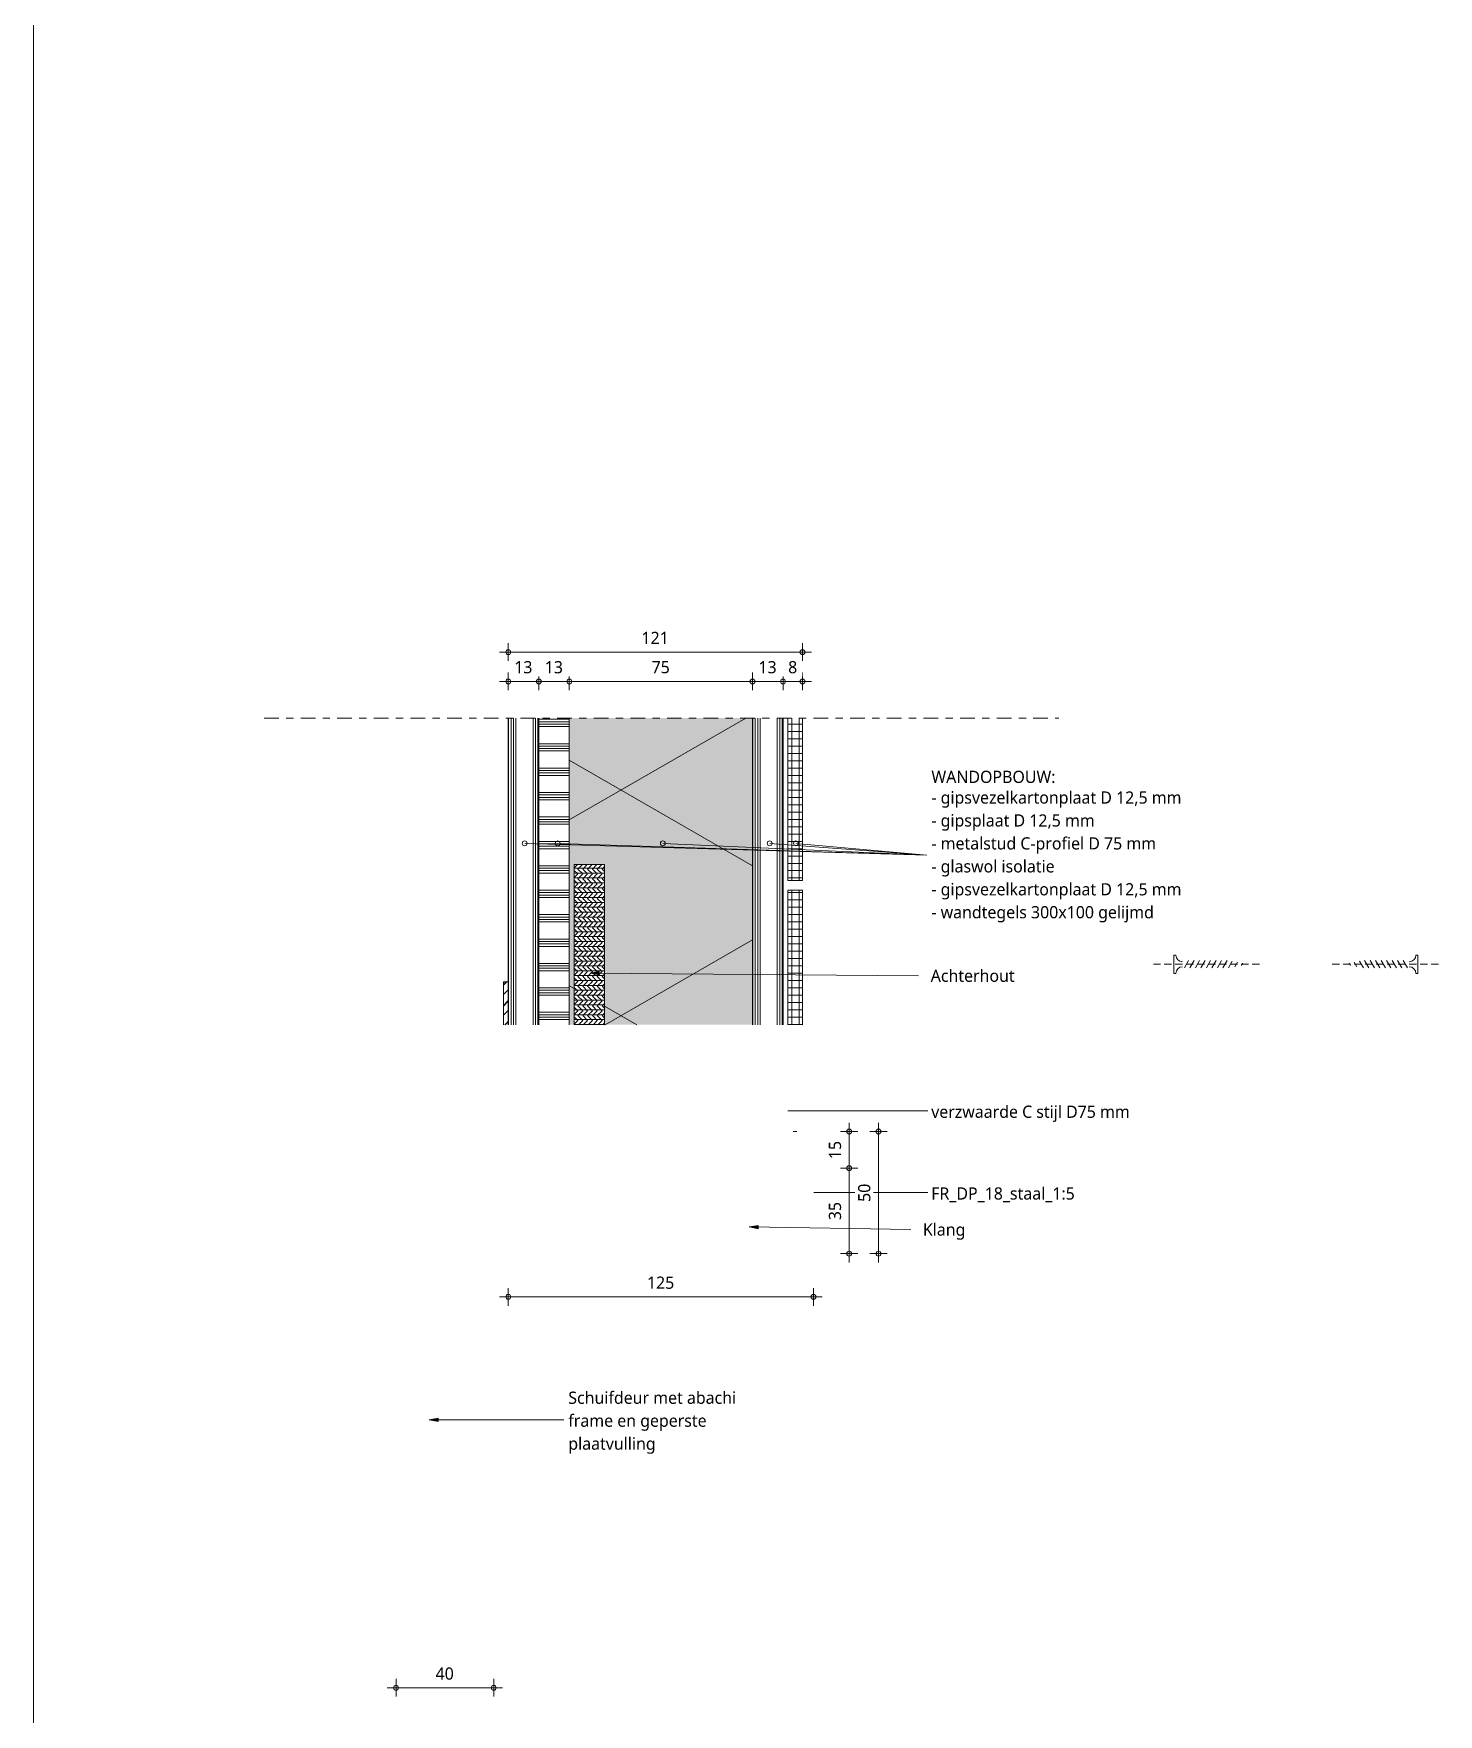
# Model space of a CAD drawing. Header units: millimetres. Extents: x 32900 to 38291, y -18988 to 4133.
# Drawn here: x 37280 to 37855, y 2069 to 2758 of the extents above; entities that cross this region are included whole.
import ezdxf

# ---------------------------------------------------------------- set-up
doc = ezdxf.new("R2010")
doc.units = ezdxf.units.MM
doc.linetypes.add('MV_center', pattern=[15, 6, -3, 3, -3])
doc.linetypes.add('MV_hidden_2', pattern=[4.5, 3, -1.5])
for name, color, linetype, lineweight in [('A-ANNO-DIMS', 211, 'Continuous', 13), ('A-ANNO-DIMS-2', 211, 'Continuous', 13), ('A-ANNO-IDEN', 131, 'Continuous', 18), ('A-ANNO-NOTE', 131, 'Continuous', 18), ('A-DETL', 90, 'Continuous', 13), ('A-DETL-GENF', 92, 'Continuous', 18), ('A-DETL-THIN', 151, 'Continuous', 18), ('G-ANNO-TEXT', 231, 'Continuous', 13)]:
    doc.layers.add(name, color=color, linetype=linetype, lineweight=lineweight)
doc.styles.add('Segoe UI', font='segoeui.ttf', dxfattribs={"height": 5})
doc.styles.add('Segoe UI_B', font='segoeui.ttf', dxfattribs={"height": 5})
doc.dimstyles.new('2_5_mm_3', dxfattribs={"dimscale": 304.8, "dimtxt": 5.23682, "dimasz": 0.006562, "dimexe": 0.011811, "dimexo": 0.0625, "dimgap": 0.005906, "dimtad": 1, "dimdec": 0, "dimzin": 0, "dimdsep": 46, "dimtxsty": 'Segoe UI', "dimblk1": 'DOTBLANK', "dimblk2": 'DOTBLANK', "dimsah": 1, "dimcen": 0.09, "dimdle": 0.011811, "dimazin": 0, "dimtfac": 1, "dimtdec": 4, "dimtix": 1, "dimtmove": 0, "dimatfit": 3, "dimfxl": 0.011811, "dimfxlon": 1, "dimtvp": 1, "dimtfill": 1, "dimtolj": 1, "dimtzin": 0, "dimarcsym": 2})
pattern_1 = [(90, (4, 0), (-10, 6e-16), []), (90, (5, 0), (-10, 6e-16), []), (90, (6, 0), (-10, 6e-16), []), (90, (7, 0), (-10, 6e-16), [])]

# ---------------------------------------------------------------- blocks, each defined once
blk = doc.blocks.new('42 isolatie - Type 1-V32-Details ziekenhuis Utiliteitsgebouw')
at = {"layer": 'A-DETL-GENF'}
blk.add_hatch(color=256, dxfattribs=at).paths.add_polyline_path([(47.49, 0.8), (173.11, 0.8), (173.11, 75.8), (47.49, 75.8), (47.49, 73.84), (113.11, 73.84), (113.11, 61.34), (47.49, 61.34)])
at = {"layer": 'A-DETL-GENF', "lineweight": 13}
h = blk.add_hatch(dxfattribs=at)
h.set_pattern_fill('FP_4', color=256, style=0, pattern_type=2)
h.set_pattern_definition([(60, (0, 0), (-69.282, 40), []), (120, (0, 0), (-69.282, -40), [])])
h.paths.add_polyline_path([(47.49, 0.8), (173.11, 0.8), (173.11, 75.8), (47.49, 75.8), (47.49, 73.84), (113.11, 73.84), (113.11, 61.34), (47.49, 61.34)])
at = {"layer": 'A-DETL-GENF'}
for p, q in [((173.11, 75.8), (47.49, 75.8)), ((173.11, 75.8), (47.49, 75.8)), ((47.49, 0.8), (173.11, 0.8)), ((47.49, 0.8), (173.11, 0.8))]:
    blk.add_line(p, q, dxfattribs=at)
blk = doc.blocks.new('NLRS_00_DI_maskeer - Type 1-4234889-Details ziekenhuis Utiliteitsgebouw')
at = {"layer": 'A-DETL-GENF', "linetype": 'MV_center'}
blk.add_line((225.5, 0), (-100, 0), dxfattribs=at)
blk = doc.blocks.new('DIMBLOCK620-Details ziekenhuis Utiliteitsgebouw')
at = {"layer": 'A-ANNO-DIMS-2'}
for p, q in [((37586.37, 2492.5), (37586.37, 2496.1)), ((37597.97, 2492.5), (37586.37, 2492.5)), ((37586.37, 2492.5), (37586.37, 2488.9)), ((37594.37, 2492.5), (37594.37, 2496.1)), ((37594.37, 2492.5), (37594.37, 2488.9))]:
    blk.add_line(p, q, dxfattribs=at)
for centre in [(37586.37, 2492.5), (37594.37, 2492.5)]:
    blk.add_circle(centre, 1, dxfattribs=at)
at = {"layer": 'A-ANNO-DIMS-2', "color": 0, "insert": (37588.47, 2500.83), "char_height": 5, "width": 4.5703, "attachment_point": 1, "line_spacing_factor": 1.142579, "style": 'Segoe UI', "bg_fill": 3, "box_fill_scale": 1.25, "bg_fill_color": 9, "bg_fill_true_color": 13158600, "bg_fill_transparency": 0}
blk.add_mtext('8', dxfattribs=at)
blk = doc.blocks.new('_DotBlank')
at = {"color": 0, "linetype": 'ByBlock', "lineweight": -2}
blk.add_line((-0.5, 0), (-1, 0), dxfattribs=at)
blk.add_circle((0, 0), 0.5, dxfattribs=at)
blk = doc.blocks.new('DIMBLOCK621-Details ziekenhuis Utiliteitsgebouw')
at = {"layer": 'A-ANNO-DIMS-2'}
for p, q in [((37573.87, 2492.5), (37573.87, 2496.1)), ((37586.37, 2492.5), (37573.87, 2492.5)), ((37573.87, 2492.5), (37573.87, 2488.9)), ((37586.37, 2492.5), (37586.37, 2496.1)), ((37586.37, 2492.5), (37586.37, 2488.9))]:
    blk.add_line(p, q, dxfattribs=at)
for centre in [(37573.87, 2492.5), (37586.37, 2492.5)]:
    blk.add_circle(centre, 1, dxfattribs=at)
at = {"layer": 'A-ANNO-DIMS-2', "color": 0, "insert": (37576.31, 2500.83), "char_height": 5, "width": 9.1406, "attachment_point": 1, "line_spacing_factor": 1.142579, "style": 'Segoe UI', "bg_fill": 3, "box_fill_scale": 1.25, "bg_fill_color": 9, "bg_fill_true_color": 13158600, "bg_fill_transparency": 0}
blk.add_mtext('13', dxfattribs=at)
blk = doc.blocks.new('DIMBLOCK622-Details ziekenhuis Utiliteitsgebouw')
at = {"layer": 'A-ANNO-DIMS-2'}
for p, q in [((37498.87, 2492.5), (37498.87, 2496.1)), ((37573.87, 2492.5), (37498.87, 2492.5)), ((37498.87, 2492.5), (37498.87, 2488.9)), ((37573.87, 2492.5), (37573.87, 2496.1)), ((37573.87, 2492.5), (37573.87, 2488.9))]:
    blk.add_line(p, q, dxfattribs=at)
for centre in [(37498.87, 2492.5), (37573.87, 2492.5)]:
    blk.add_circle(centre, 1, dxfattribs=at)
at = {"layer": 'A-ANNO-DIMS-2', "color": 0, "insert": (37532.56, 2500.83), "char_height": 5, "width": 9.1406, "attachment_point": 1, "line_spacing_factor": 1.142579, "style": 'Segoe UI', "bg_fill": 3, "box_fill_scale": 1.25, "bg_fill_color": 9, "bg_fill_true_color": 13158600, "bg_fill_transparency": 0}
blk.add_mtext('75', dxfattribs=at)
blk = doc.blocks.new('DIMBLOCK623-Details ziekenhuis Utiliteitsgebouw')
at = {"layer": 'A-ANNO-DIMS-2'}
for p, q in [((37486.37, 2492.5), (37486.37, 2496.1)), ((37498.87, 2492.5), (37486.37, 2492.5)), ((37486.37, 2492.5), (37486.37, 2488.9)), ((37498.87, 2492.5), (37498.87, 2496.1)), ((37498.87, 2492.5), (37498.87, 2488.9))]:
    blk.add_line(p, q, dxfattribs=at)
for centre in [(37486.37, 2492.5), (37498.87, 2492.5)]:
    blk.add_circle(centre, 1, dxfattribs=at)
at = {"layer": 'A-ANNO-DIMS-2', "color": 0, "insert": (37488.81, 2500.83), "char_height": 5, "width": 9.1406, "attachment_point": 1, "line_spacing_factor": 1.142579, "style": 'Segoe UI', "bg_fill": 3, "box_fill_scale": 1.25, "bg_fill_color": 9, "bg_fill_true_color": 13158600, "bg_fill_transparency": 0}
blk.add_mtext('13', dxfattribs=at)
blk = doc.blocks.new('DIMBLOCK624-Details ziekenhuis Utiliteitsgebouw')
at = {"layer": 'A-ANNO-DIMS-2'}
for p, q in [((37486.37, 2492.5), (37470.27, 2492.5)), ((37473.87, 2492.5), (37473.87, 2496.1)), ((37473.87, 2492.5), (37473.87, 2488.9)), ((37486.37, 2492.5), (37486.37, 2496.1)), ((37486.37, 2492.5), (37486.37, 2488.9))]:
    blk.add_line(p, q, dxfattribs=at)
for centre in [(37473.87, 2492.5), (37486.37, 2492.5)]:
    blk.add_circle(centre, 1, dxfattribs=at)
at = {"layer": 'A-ANNO-DIMS-2', "color": 0, "insert": (37476.31, 2500.83), "char_height": 5, "width": 9.1406, "attachment_point": 1, "line_spacing_factor": 1.142579, "style": 'Segoe UI', "bg_fill": 3, "box_fill_scale": 1.25, "bg_fill_color": 9, "bg_fill_true_color": 13158600, "bg_fill_transparency": 0}
blk.add_mtext('13', dxfattribs=at)
blk = doc.blocks.new('DIMBLOCK625-Details ziekenhuis Utiliteitsgebouw')
at = {"layer": 'A-ANNO-DIMS-2'}
for p, q in [((37473.87, 2504.5), (37473.87, 2508.1)), ((37594.37, 2504.5), (37594.37, 2508.1)), ((37470.27, 2504.5), (37597.97, 2504.5)), ((37473.87, 2504.5), (37473.87, 2500.9)), ((37594.37, 2504.5), (37594.37, 2500.9))]:
    blk.add_line(p, q, dxfattribs=at)
for centre in [(37473.87, 2504.5), (37594.37, 2504.5)]:
    blk.add_circle(centre, 1, dxfattribs=at)
at = {"layer": 'A-ANNO-DIMS-2', "color": 0, "insert": (37528.41, 2512.83), "char_height": 5, "width": 13.7109, "attachment_point": 1, "line_spacing_factor": 1.142579, "style": 'Segoe UI', "bg_fill": 3, "box_fill_scale": 1.25, "bg_fill_color": 9, "bg_fill_true_color": 13158600, "bg_fill_transparency": 0}
blk.add_mtext('121', dxfattribs=at)
blk = doc.blocks.new('DIMBLOCK631-Details ziekenhuis Utiliteitsgebouw')
at = {"layer": 'A-ANNO-DIMS-2'}
for p, q in [((37424.31, 2080.38), (37471.51, 2080.38)), ((37427.91, 2080.38), (37427.91, 2083.98)), ((37427.91, 2080.38), (37427.91, 2076.78)), ((37467.91, 2080.38), (37467.91, 2083.98)), ((37467.91, 2080.38), (37467.91, 2076.78))]:
    blk.add_line(p, q, dxfattribs=at)
for centre in [(37427.91, 2080.38), (37467.91, 2080.38)]:
    blk.add_circle(centre, 1, dxfattribs=at)
at = {"layer": 'A-ANNO-DIMS-2', "color": 0, "insert": (37444.11, 2088.7), "char_height": 5, "width": 9.1406, "attachment_point": 1, "line_spacing_factor": 1.142579, "style": 'Segoe UI', "bg_fill": 3, "box_fill_scale": 1.25, "bg_fill_color": 9, "bg_fill_true_color": 13158600, "bg_fill_transparency": 0}
blk.add_mtext('40', dxfattribs=at)
blk = doc.blocks.new('DIMBLOCK633-Details ziekenhuis Utiliteitsgebouw')
at = {"layer": 'A-ANNO-DIMS-2'}
for p, q in [((37613.46, 2308.17), (37609.86, 2308.17)), ((37613.46, 2311.77), (37613.46, 2293.17)), ((37613.46, 2308.17), (37617.06, 2308.17)), ((37613.46, 2293.17), (37609.86, 2293.17)), ((37613.46, 2293.17), (37617.06, 2293.17))]:
    blk.add_line(p, q, dxfattribs=at)
for centre in [(37613.46, 2308.17), (37613.46, 2293.17)]:
    blk.add_circle(centre, 1, dxfattribs=at)
at = {"layer": 'A-ANNO-DIMS-2', "color": 0, "insert": (37605.13, 2296.86), "char_height": 5, "width": 9.1406, "attachment_point": 1, "rotation": 90, "line_spacing_factor": 1.142579, "style": 'Segoe UI', "bg_fill": 3, "box_fill_scale": 1.25, "bg_fill_color": 9, "bg_fill_true_color": 13158600, "bg_fill_transparency": 0}
blk.add_mtext('15', dxfattribs=at)
blk = doc.blocks.new('DIMBLOCK634-Details ziekenhuis Utiliteitsgebouw')
at = {"layer": 'A-ANNO-DIMS-2'}
for p, q in [((37613.46, 2293.17), (37609.86, 2293.17)), ((37613.46, 2293.17), (37613.46, 2254.57)), ((37613.46, 2293.17), (37617.06, 2293.17)), ((37613.46, 2258.17), (37609.86, 2258.17)), ((37613.46, 2258.17), (37617.06, 2258.17))]:
    blk.add_line(p, q, dxfattribs=at)
for centre in [(37613.46, 2293.17), (37613.46, 2258.17)]:
    blk.add_circle(centre, 1, dxfattribs=at)
at = {"layer": 'A-ANNO-DIMS-2', "color": 0, "insert": (37605.13, 2271.86), "char_height": 5, "width": 9.1406, "attachment_point": 1, "rotation": 90, "line_spacing_factor": 1.142579, "style": 'Segoe UI', "bg_fill": 3, "box_fill_scale": 1.25, "bg_fill_color": 9, "bg_fill_true_color": 13158600, "bg_fill_transparency": 0}
blk.add_mtext('35', dxfattribs=at)
blk = doc.blocks.new('DIMBLOCK635-Details ziekenhuis Utiliteitsgebouw')
at = {"layer": 'A-ANNO-DIMS-2'}
for p, q in [((37625.46, 2308.17), (37621.86, 2308.17)), ((37625.46, 2254.57), (37625.46, 2311.77)), ((37625.46, 2308.17), (37629.06, 2308.17)), ((37625.46, 2258.17), (37621.86, 2258.17)), ((37625.46, 2258.17), (37629.06, 2258.17))]:
    blk.add_line(p, q, dxfattribs=at)
for centre in [(37625.46, 2308.17), (37625.46, 2258.17)]:
    blk.add_circle(centre, 1, dxfattribs=at)
at = {"layer": 'A-ANNO-DIMS-2', "color": 0, "insert": (37617.13, 2279.36), "char_height": 5, "width": 9.1406, "attachment_point": 1, "rotation": 90, "line_spacing_factor": 1.142579, "style": 'Segoe UI', "bg_fill": 3, "box_fill_scale": 1.25, "bg_fill_color": 9, "bg_fill_true_color": 13158600, "bg_fill_transparency": 0}
blk.add_mtext('50', dxfattribs=at)
blk = doc.blocks.new('DIMBLOCK636-Details ziekenhuis Utiliteitsgebouw')
at = {"layer": 'A-ANNO-DIMS-2'}
for p, q in [((37473.87, 2240.45), (37473.87, 2244.05)), ((37598.87, 2240.45), (37598.87, 2244.05)), ((37470.27, 2240.45), (37602.47, 2240.45)), ((37473.87, 2240.45), (37473.87, 2236.85)), ((37598.87, 2240.45), (37598.87, 2236.85))]:
    blk.add_line(p, q, dxfattribs=at)
for centre in [(37473.87, 2240.45), (37598.87, 2240.45)]:
    blk.add_circle(centre, 1, dxfattribs=at)
at = {"layer": 'A-ANNO-DIMS-2', "color": 0, "insert": (37530.66, 2248.78), "char_height": 5, "width": 13.7109, "attachment_point": 1, "line_spacing_factor": 1.142579, "style": 'Segoe UI', "bg_fill": 3, "box_fill_scale": 1.25, "bg_fill_color": 9, "bg_fill_true_color": 13158600, "bg_fill_transparency": 0}
blk.add_mtext('125', dxfattribs=at)

msp = doc.modelspace()

# ---------------------------------------------------------------- hatches: boundary and pattern name
at = {"layer": 'A-ANNO-NOTE'}
msp.add_hatch(color=256, dxfattribs=at).paths.add_polyline_path([(37441.54, 2190.11), (37445.14, 2189.47), (37445.14, 2190.74)])
at = {"layer": 'A-DETL-GENF', "lineweight": 13}
h = msp.add_hatch(dxfattribs=at)
h.set_pattern_fill('FP_2', color=254, style=0, pattern_type=2)
h.set_pattern_definition(pattern_1)
h.paths.add_polyline_path([(37486.37, 2351.88), (37486.37, 2477.5), (37473.87, 2477.5), (37473.87, 2351.88)])
h = msp.add_hatch(dxfattribs=at)
h.set_pattern_fill('FP_12', color=254, style=0, pattern_type=2)
h.set_pattern_definition([(0, (0, 4), (0, 10), []), (0, (0, 5), (0, 10), []), (0, (0, 6), (0, 10), []), (0, (0, 7), (0, 10), [])])
h.paths.add_polyline_path([(37486.37, 2351.88), (37498.87, 2351.88), (37498.87, 2477.5), (37486.37, 2477.5), (37486.37, 2422.12)])
h = msp.add_hatch(dxfattribs=at)
h.set_pattern_fill('FP_2', color=254, style=0, pattern_type=2)
h.set_pattern_definition(pattern_1)
h.paths.add_polyline_path([(37586.37, 2351.88), (37586.37, 2477.5), (37573.87, 2477.5), (37573.87, 2351.88)])
h = msp.add_hatch(dxfattribs=at)
h.set_pattern_fill('FP_5', color=254, style=0, pattern_type=2)
h.set_pattern_definition([(0, (0, 0), (0, 3), []), (90, (0, 0), (-3, 2e-16), [])])
h.paths.add_polyline_path([(37594.37, 2351.88), (37594.37, 2406.97), (37588.37, 2406.97), (37588.37, 2351.88), (37591.81, 2351.88)])
h.paths.add_polyline_path([(37594.37, 2410.97), (37594.37, 2477.5), (37588.37, 2477.5), (37588.37, 2410.97)])
h = msp.add_hatch(dxfattribs=at)
h.set_pattern_fill('FP_33', color=254, style=0, pattern_type=2)
h.set_pattern_definition([(0, (0, 0), (0, 2), [20, 0]), (45, (0, 0), (1.999697977, 0), [2.828, -2.828]), (315, (0, 0), (1.999697977, 0), [2.828, -2.828])])
h.paths.add_polyline_path([(37500.84, 2351.88), (37513.34, 2351.88), (37513.34, 2417.5), (37500.84, 2417.5)])
h = msp.add_hatch(dxfattribs=at)
h.set_pattern_fill('FP_19', color=254, style=0, pattern_type=2)
h.set_pattern_definition([(45, (0, 0), (-4.2426407, 4.2426407), []), (45, (0.2, 0), (-4.2426407, 4.2426407), []), (45, (4, 0), (-4.2426407, 4.2426407), [])])
h.paths.add_polyline_path([(37472.81, 2351.88), (37473.87, 2351.88), (37473.87, 2369.43), (37471.87, 2369.43), (37471.87, 2351.88)])
at = {"layer": 'G-ANNO-TEXT'}
for points in [[(37507.44, 2373.03), (37511.04, 2372.37), (37511.05, 2373.64)], [(37572.54, 2269.08), (37576.13, 2268.39), (37576.15, 2269.66)]]:
    msp.add_hatch(color=7, dxfattribs=at).paths.add_polyline_path(points)

# ---------------------------------------------------------------- linework, layer by layer
at = {"layer": 'A-ANNO-IDEN'}
for p, q in [((37588.37, 2316.62), (37646.28, 2316.62)), ((37598.96, 2283.14), (37646.28, 2283.14))]:
    msp.add_line(p, q, dxfattribs=at)
at = {"layer": 'A-ANNO-NOTE'}
for p, q in [((37480.6, 2426.19), (37645.22, 2421.35)), ((37494.1, 2426.19), (37645.22, 2421.35)), ((37537.15, 2426.19), (37645.22, 2421.35)), ((37580.91, 2426.19), (37645.22, 2421.35)), ((37591.66, 2426.19), (37645.22, 2421.35)), ((37445.14, 2190.74), (37441.54, 2190.11)), ((37441.54, 2190.11), (37445.14, 2189.47)), ((37441.54, 2190.11), (37496.56, 2190.11)), ((37445.14, 2189.47), (37445.14, 2190.74))]:
    msp.add_line(p, q, dxfattribs=at)
for centre in [(37480.6, 2426.19), (37494.1, 2426.19), (37537.15, 2426.19), (37580.91, 2426.19), (37591.66, 2426.19)]:
    msp.add_circle(centre, 1, dxfattribs=at)
at = {"layer": 'A-DETL', "lineweight": 18}
msp.add_line((37279.51, 3651.86), (37279.51, -18988.14), dxfattribs=at)
at = {"layer": 'A-DETL', "linetype": 'MV_hidden_2'}
for p, q in [((37738.01, 2376.67), (37783.01, 2376.67)), ((37854.73, 2376.67), (37809.73, 2376.67))]:
    msp.add_line(p, q, dxfattribs=at)
at = {"layer": 'A-DETL'}
for p, q in [((37746.37, 2380.42), (37746.37, 2372.92)), ((37746.37, 2380.42), (37747.22, 2380.42)), ((37750.72, 2375.17), (37752.45, 2378.17)), ((37752.97, 2375.17), (37754.7, 2378.17)), ((37755.22, 2375.17), (37756.95, 2378.17)), ((37757.47, 2375.17), (37759.2, 2378.17)), ((37759.72, 2375.17), (37761.45, 2378.17)), ((37761.97, 2375.17), (37763.7, 2378.17)), ((37764.22, 2375.17), (37765.95, 2378.17)), ((37766.47, 2375.17), (37768.2, 2378.17)), ((37768.72, 2375.17), (37770.33, 2377.96)), ((37771.37, 2375.66), (37772.44, 2377.52)), ((37774.06, 2376.16), (37774.58, 2377.07)), ((37818.69, 2376.16), (37818.17, 2377.07)), ((37821.37, 2375.68), (37820.31, 2377.52)), ((37824.02, 2375.17), (37822.41, 2377.96)), ((37826.27, 2375.17), (37824.54, 2378.17)), ((37828.52, 2375.17), (37826.79, 2378.17)), ((37830.77, 2375.17), (37829.04, 2378.17)), ((37833.02, 2375.17), (37831.29, 2378.17)), ((37835.27, 2375.17), (37833.54, 2378.17)), ((37837.52, 2375.17), (37835.79, 2378.17)), ((37839.77, 2375.17), (37838.04, 2378.17)), ((37842.02, 2375.17), (37840.29, 2378.17)), ((37846.37, 2380.42), (37845.52, 2380.42)), ((37846.37, 2380.42), (37846.37, 2372.92)), ((37473.87, 2369.43), (37471.87, 2369.43)), ((37471.87, 2369.43), (37471.87, 2351.88)), ((37473.87, 2351.88), (37473.87, 2369.43)), ((37746.37, 2372.92), (37747.22, 2372.92)), ((37846.37, 2372.92), (37845.52, 2372.92)), ((37592.07, 2308.17), (37590.46, 2308.17))]:
    msp.add_line(p, q, dxfattribs=at)
for centre, start, end in [((37749.97, 2380.42), 180, 270), ((37749.97, 2372.92), 90, 180), ((37842.77, 2380.42), 270, 0), ((37842.77, 2372.92), 0, 90)]:
    msp.add_arc(centre, 2.75, start, end, dxfattribs=at)
at = {"layer": 'A-DETL-THIN'}
for p, q in [((37473.87, 2477.5), (37473.87, 2369.43)), ((37486.37, 2351.88), (37486.37, 2477.5)), ((37586.37, 2351.88), (37586.37, 2477.5)), ((37588.37, 2477.5), (37588.37, 2410.97)), ((37594.37, 2410.97), (37594.37, 2477.5)), ((37500.84, 2417.5), (37500.84, 2351.88)), ((37513.34, 2417.5), (37500.84, 2417.5)), ((37513.34, 2351.88), (37513.34, 2417.5)), ((37588.37, 2410.97), (37594.37, 2410.97)), ((37594.37, 2406.97), (37588.37, 2406.97)), ((37588.37, 2406.97), (37588.37, 2351.88)), ((37594.37, 2351.88), (37594.37, 2406.97))]:
    msp.add_line(p, q, dxfattribs=at)
at = {"layer": 'G-ANNO-TEXT', "color": 250}
for p, q in [((37511.05, 2373.64), (37507.44, 2373.03)), ((37507.44, 2373.03), (37511.04, 2372.37)), ((37507.44, 2373.03), (37641.85, 2371.97)), ((37511.04, 2372.37), (37511.05, 2373.64)), ((37576.15, 2269.66), (37572.54, 2269.08)), ((37572.54, 2269.08), (37576.13, 2268.39)), ((37572.54, 2269.08), (37638.65, 2268.02)), ((37576.13, 2268.39), (37576.15, 2269.66))]:
    msp.add_line(p, q, dxfattribs=at)

# ---------------------------------------------------------------- block references
at = {"layer": 'A-DETL-GENF', "linetype": 'MV_center', "rotation": 180}
msp.add_blockref('NLRS_00_DI_maskeer - Type 1-4234889-Details ziekenhuis Utiliteitsgebouw', (37599.37, 2477.5), dxfattribs=at)
at = {"layer": 'A-DETL-GENF', "rotation": 89.99999999999972}
msp.add_blockref('42 isolatie - Type 1-V32-Details ziekenhuis Utiliteitsgebouw', (37574.67, 2304.4), dxfattribs=at)

# ---------------------------------------------------------------- texts
at = {"layer": 'A-ANNO-NOTE', "lineweight": 13, "char_height": 5, "attachment_point": 1, "style": 'Segoe UI', "bg_fill": 3, "box_fill_scale": 1.25, "bg_fill_color": 9, "bg_fill_true_color": 13158600, "bg_fill_transparency": 0}
for s, insert, width in [('- gipsvezelkartonplaat D 12,5 mm', (37647.13, 2447.45), 126.5063), ('Schuifdeur met abachi', (37498.46, 2201.66), 83.8565)]:
    msp.add_mtext(s, dxfattribs=dict(at, insert=insert, width=width))
at = {"layer": 'G-ANNO-TEXT', "color": 7, "char_height": 5, "attachment_point": 1, "style": 'Segoe UI'}
for s, insert, width in [('Achterhout', (37646.85, 2374.47), 41.8481), ('Klang', (37643.65, 2270.52), 21.1645)]:
    msp.add_mtext(s, dxfattribs=dict(at, insert=insert, width=width))

# ---------------------------------------------------------------- dimensions: what is measured, and where the dimension line sits
at = {"layer": 'A-ANNO-DIMS'}
for base, p1, p2, override, picture, middle in [((37586.37, 2492.5), (37594.37, 2488.9), (37586.37, 2488.9), {"dimpost": '<>', "dimfxl": 8}, 'DIMBLOCK620-Details ziekenhuis Utiliteitsgebouw', (37590.37, 2496.88)), ((37598.87, 2240.45), (37473.87, 2244.05), (37598.87, 2244.05), {"dimpost": '<>', "dimfxl": 125}, 'DIMBLOCK636-Details ziekenhuis Utiliteitsgebouw', (37536.37, 2244.85)), ((37467.91, 2080.38), (37427.91, 2083.98), (37467.91, 2083.98), {"dimpost": '<>', "dimfxl": 40}, 'DIMBLOCK631-Details ziekenhuis Utiliteitsgebouw', (37447.91, 2084.76))]:
    dim = msp.add_linear_dim(base=base, p1=p1, p2=p2, dimstyle='2_5_mm_3', override=override, dxfattribs=at)
    dim.commit()
    dim.dimension.update_dxf_attribs({"geometry": picture, "text_midpoint": middle})
dim = msp.add_linear_dim(base=(37613.46, 2293.17), p1=(37609.86, 2308.17), p2=(37609.86, 2293.17), angle=90, dimstyle='2_5_mm_3', override={"dimpost": '<>', "dimfxl": 15}, dxfattribs=at)
dim.commit()
dim.dimension.update_dxf_attribs({"geometry": 'DIMBLOCK633-Details ziekenhuis Utiliteitsgebouw', "text_midpoint": (37609.06, 2300.67)})

# ---------------------------------------------------------------- next in the draw order: texts
at = {"layer": 'A-ANNO-IDEN', "lineweight": 13, "char_height": 5, "attachment_point": 1, "style": 'Segoe UI', "bg_fill": 3, "box_fill_scale": 1.25, "bg_fill_color": 9, "bg_fill_true_color": 13158600, "bg_fill_transparency": 0}
for s, insert, width in [('verzwaarde C stijl D75 mm', (37647.05, 2318.78), 99.8903), ('FR_DP_18_staal_1:5', (37647.05, 2285.3), 71.6709)]:
    msp.add_mtext(s, dxfattribs=dict(at, insert=insert, width=width))
at = {"layer": 'A-ANNO-NOTE', "lineweight": 13, "char_height": 5, "attachment_point": 1, "bg_fill": 3, "box_fill_scale": 1.25, "bg_fill_color": 9, "bg_fill_true_color": 13158600, "bg_fill_transparency": 0}
for s, insert, width, style in [('WANDOPBOUW:', (37647.13, 2455.92), 67.8228, 'Segoe UI_B'), ('- gipsplaat D 12,5 mm', (37647.13, 2438.06), 83.5358, 'Segoe UI'), ('frame en geperste', (37498.46, 2192.27), 68.6245, 'Segoe UI')]:
    msp.add_mtext(s, dxfattribs=dict(at, insert=insert, width=width, style=style))

# ---------------------------------------------------------------- next in the draw order: dimensions: what is measured, and where the dimension line sits
at = {"layer": 'A-ANNO-DIMS'}
dim = msp.add_linear_dim(base=(37573.87121901, 2492.50198075), p1=(37586.37121901, 2488.90198075), p2=(37573.87121901, 2488.90198075), dimstyle='2_5_mm_3', override={"dimpost": '<>', "dimfxl": 12.5}, dxfattribs=at)
dim.commit()
dim.dimension.update_dxf_attribs({"geometry": 'DIMBLOCK621-Details ziekenhuis Utiliteitsgebouw', "text_midpoint": (37580.12121901, 2496.90135314)})
dim = msp.add_linear_dim(base=(37613.46, 2258.17), p1=(37609.86, 2293.17), p2=(37609.86, 2258.17), angle=90, dimstyle='2_5_mm_3', override={"dimpost": '<>', "dimfxl": 34.993583}, dxfattribs=at)
dim.commit()
dim.dimension.update_dxf_attribs({"geometry": 'DIMBLOCK634-Details ziekenhuis Utiliteitsgebouw', "text_midpoint": (37609.07, 2275.67)})

# ---------------------------------------------------------------- next in the draw order: texts
at = {"layer": 'A-ANNO-NOTE', "lineweight": 13, "char_height": 5, "attachment_point": 1, "style": 'Segoe UI', "bg_fill": 3, "box_fill_scale": 1.25, "bg_fill_color": 9, "bg_fill_true_color": 13158600, "bg_fill_transparency": 0}
for s, insert, width in [('- metalstud C-profiel D 75 mm', (37647.13, 2428.67), 115.6033), ('plaatvulling', (37498.46, 2182.87), 43.4515)]:
    msp.add_mtext(s, dxfattribs=dict(at, insert=insert, width=width))

# ---------------------------------------------------------------- next in the draw order: dimensions: what is measured, and where the dimension line sits
at = {"layer": 'A-ANNO-DIMS'}
dim = msp.add_linear_dim(base=(37498.87, 2492.5), p1=(37573.87, 2488.9), p2=(37498.87, 2488.9), dimstyle='2_5_mm_3', override={"dimpost": '<>', "dimfxl": 75}, dxfattribs=at)
dim.commit()
dim.dimension.update_dxf_attribs({"geometry": 'DIMBLOCK622-Details ziekenhuis Utiliteitsgebouw', "text_midpoint": (37536.37, 2496.85)})
dim = msp.add_linear_dim(base=(37625.46, 2308.17), p1=(37621.86, 2258.17), p2=(37621.86, 2308.17), angle=90, dimstyle='2_5_mm_3', override={"dimpost": '<>', "dimfxl": 49.993583}, dxfattribs=at)
dim.commit()
dim.dimension.update_dxf_attribs({"geometry": 'DIMBLOCK635-Details ziekenhuis Utiliteitsgebouw', "text_midpoint": (37621.07, 2283.17)})

# ---------------------------------------------------------------- next in the draw order: texts
at = {"layer": 'A-ANNO-NOTE', "lineweight": 13, "insert": (37647.13, 2419.27), "char_height": 5, "width": 62.692, "attachment_point": 1, "style": 'Segoe UI', "bg_fill": 3, "box_fill_scale": 1.25, "bg_fill_color": 9, "bg_fill_true_color": 13158600, "bg_fill_transparency": 0}
msp.add_mtext('- glaswol isolatie', dxfattribs=at)

# ---------------------------------------------------------------- next in the draw order: dimensions: what is measured, and where the dimension line sits
at = {"layer": 'A-ANNO-DIMS'}
dim = msp.add_linear_dim(base=(37486.37121901, 2492.50198075), p1=(37498.87121901, 2488.90198075), p2=(37486.37121901, 2488.90198075), dimstyle='2_5_mm_3', override={"dimpost": '<>', "dimfxl": 12.5}, dxfattribs=at)
dim.commit()
dim.dimension.update_dxf_attribs({"geometry": 'DIMBLOCK623-Details ziekenhuis Utiliteitsgebouw', "text_midpoint": (37492.62121901, 2496.90135314)})

# ---------------------------------------------------------------- next in the draw order: texts
at = {"layer": 'A-ANNO-NOTE', "lineweight": 13, "insert": (37647.13, 2409.88), "char_height": 5, "width": 126.5063, "attachment_point": 1, "style": 'Segoe UI', "bg_fill": 3, "box_fill_scale": 1.25, "bg_fill_color": 9, "bg_fill_true_color": 13158600, "bg_fill_transparency": 0}
msp.add_mtext('- gipsvezelkartonplaat D 12,5 mm', dxfattribs=at)

# ---------------------------------------------------------------- next in the draw order: dimensions: what is measured, and where the dimension line sits
at = {"layer": 'A-ANNO-DIMS'}
dim = msp.add_linear_dim(base=(37473.87121901, 2492.50198075), p1=(37486.37121901, 2488.90198075), p2=(37473.87121901, 2488.90198075), dimstyle='2_5_mm_3', override={"dimpost": '<>', "dimfxl": 12.5}, dxfattribs=at)
dim.commit()
dim.dimension.update_dxf_attribs({"geometry": 'DIMBLOCK624-Details ziekenhuis Utiliteitsgebouw', "text_midpoint": (37480.12121901, 2496.90135314)})

# ---------------------------------------------------------------- next in the draw order: texts
at = {"layer": 'A-ANNO-NOTE', "lineweight": 13, "insert": (37647.13, 2400.49), "char_height": 5, "width": 113.0379, "attachment_point": 1, "style": 'Segoe UI', "bg_fill": 3, "box_fill_scale": 1.25, "bg_fill_color": 9, "bg_fill_true_color": 13158600, "bg_fill_transparency": 0}
msp.add_mtext('- wandtegels 300x100 gelijmd', dxfattribs=at)

# ---------------------------------------------------------------- next in the draw order: dimensions: what is measured, and where the dimension line sits
at = {"layer": 'A-ANNO-DIMS'}
dim = msp.add_linear_dim(base=(37594.37121901, 2504.50198075), p1=(37473.87121901, 2500.90198075), p2=(37594.37121901, 2500.90198075), dimstyle='2_5_mm_3', override={"dimpost": '<>', "dimfxl": 120.5}, dxfattribs=at)
dim.commit()
dim.dimension.update_dxf_attribs({"geometry": 'DIMBLOCK625-Details ziekenhuis Utiliteitsgebouw', "text_midpoint": (37534.12121901, 2508.85776876)})

doc.saveas('drawing.dxf')
